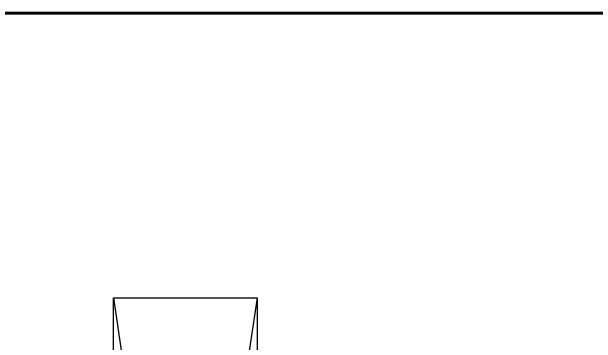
# Model space of a CAD drawing. Extents: x 3443499 to 7125205, y -1700016 to -264854.
# Drawn here: x 3610770 to 3631109, y -890550 to -879020 of the extents above; entities that cross this region are included whole.
import ezdxf

# ---------------------------------------------------------------- set-up
doc = ezdxf.new("R2010")
doc.units = 0
doc.header["$LTSCALE"] = 1000
doc.header["$MEASUREMENT"] = 0
doc.layers.add('!校对', color=2, linetype='CONTINUOUS')
doc.layers.add('A-EQPM-MECH', color=191, linetype='CONTINUOUS')
doc.layers.add('DIM_SYMB', color=252, linetype='CONTINUOUS', lineweight=20)
doc.layers.add('图框', color=147, linetype='CONTINUOUS', lineweight=20)

# ---------------------------------------------------------------- blocks, each defined once
blk = doc.blocks.new('A$C74FB3979')
at = {"layer": 'A-EQPM-MECH', "color": 252}
for points in [[(10500, 14857), (10500, 17557), (15500, 17557), (15500, 14857)], [(10500, 17557), (10900, 14857)], [(15500, 17557), (15100, 14857)]]:
    blk.add_lwpolyline(points, dxfattribs=at)

msp = doc.modelspace()

# ---------------------------------------------------------------- linework, layer by layer
at = {"layer": 'DIM_SYMB', "color": 252}
msp.add_lwpolyline([(3616809.1, -889562.9, 0, 0, 0), (3616809.1, -890057.7, 64, 0, 0), (3616809.1, -890297.7, 0, 0, 0)], format="xyseb", dxfattribs=at)
at = {"layer": '图框', "const_width": 100}
msp.add_lwpolyline([(3675006.7, -936470.3), (3675006.7, -879070.3), (3594406.7, -879070.3), (3594406.7, -936470.3)], close=True, dxfattribs=at)

# ---------------------------------------------------------------- block references
at = {"layer": '!校对'}
msp.add_blockref('A$C74FB3979', (3603809.3, -906526.7), dxfattribs=at)

doc.saveas('drawing.dxf')
